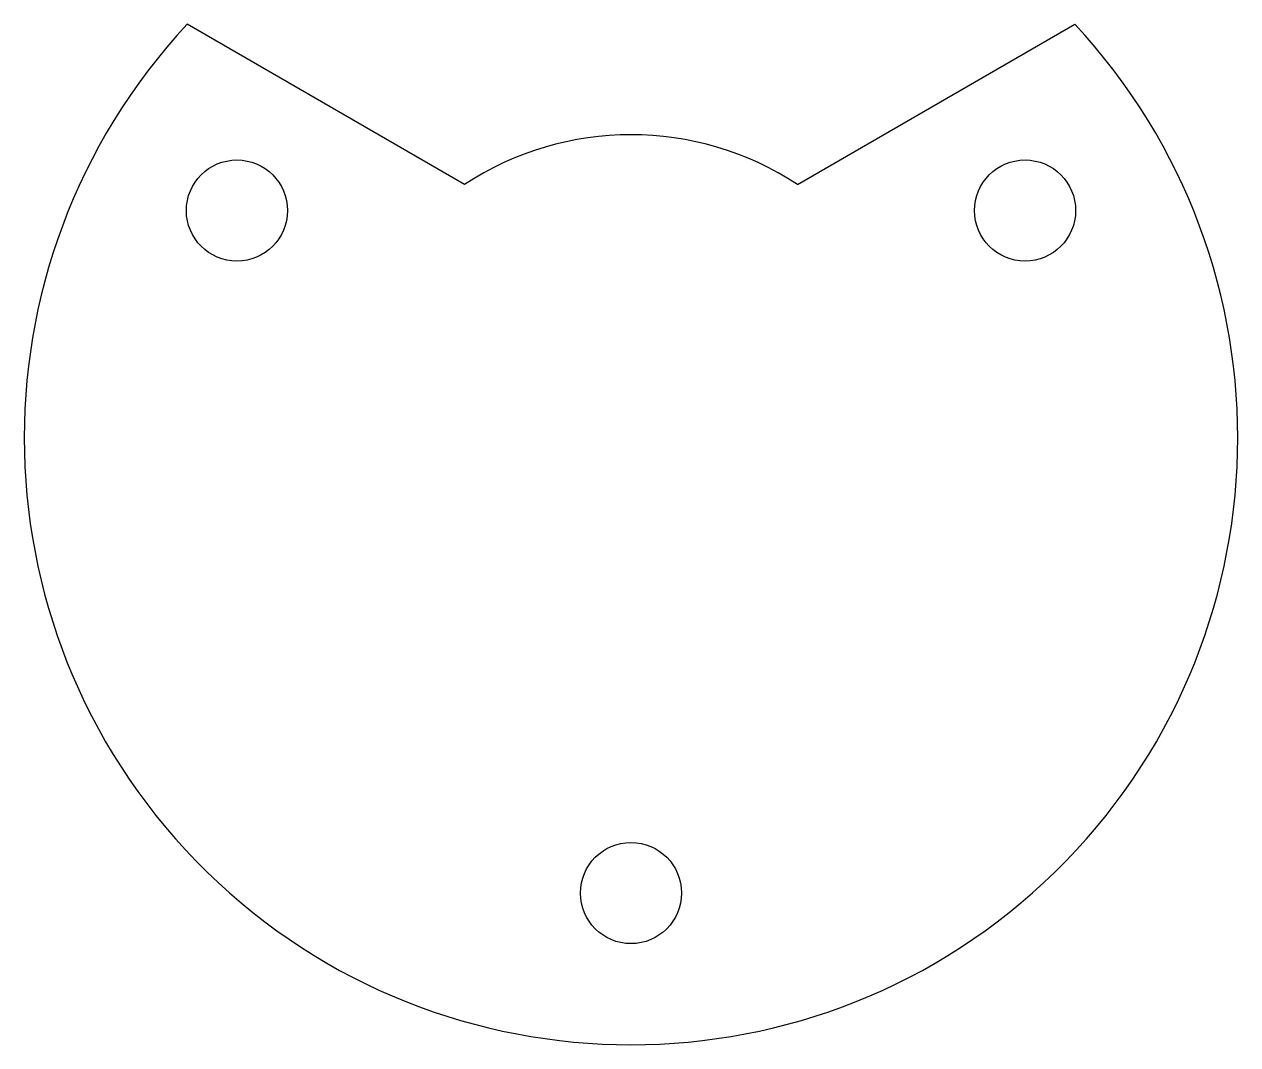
# Model space of a CAD drawing. Header units: millimetres. Extents: x -12 to 12, y -12 to 8.2.
import ezdxf

# ---------------------------------------------------------------- set-up
doc = ezdxf.new("R2010")
doc.units = ezdxf.units.MM

# ---------------------------------------------------------------- blocks, each defined once
blk = doc.blocks.new('*U5')
blk.add_circle((0, 0), 1)
blk = doc.blocks.new('*U6')
at = {"color": 0, "linetype": 'ByBlock', "lineweight": -2, "transparency": 16777216}
for p, rotation in [((-7.794, 4.5), 240), ((7.794, 4.5), 120)]:
    blk.add_blockref('*U5', p, dxfattribs=dict(at, rotation=rotation))
blk.add_blockref('*U5', (0, -9), dxfattribs=at)

msp = doc.modelspace()

# ---------------------------------------------------------------- linework, layer by layer
for p, q in [((-3.29, 5.017), (-8.776, 8.184)), ((3.29, 5.017), (8.776, 8.184))]:
    msp.add_line(p, q)
for radius, start, end in [(12, 136.9971, 43.0029), (6, 56.7437, 123.2563)]:
    msp.add_arc((0, 0), radius, start, end)

# ---------------------------------------------------------------- block references
msp.add_blockref('*U6', (0, 0))

doc.saveas('drawing.dxf')
